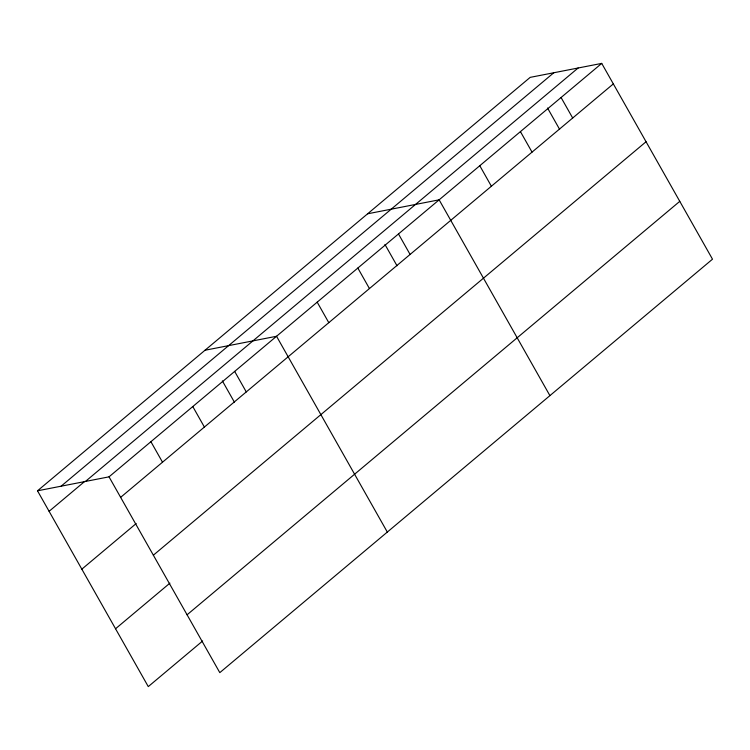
<?xml version="1.0" encoding="UTF-8"?>
<svg xmlns="http://www.w3.org/2000/svg" width="750" height="750" viewBox="0 0 750 750"><rect width="100%" height="100%" fill="white"/><g stroke="black" fill="none" stroke-linecap="round" stroke-linejoin="round"><path stroke-width="1.12" d="M37.5 490.809L530.194 77.362L601.725 63.394L712.5 259.191L219.806 672.638L109.031 476.841L37.5 490.809L148.275 686.606L202.631 640.997M61.106 486.197L553.8 72.75M49.106 511.312L84.741 481.406M85.425 481.453L578.119 68.006M109.031 476.841L601.725 63.394M120.628 497.353L613.331 83.906M81.834 569.166L136.181 523.547M153.356 555.197L646.05 141.75M115.547 628.762L169.903 583.144M187.078 614.794L679.772 201.347M367.603 213.797L439.134 199.828L549.909 395.625M205.013 350.241L276.544 336.272L387.319 532.069M561.075 97.509L572.681 118.012M547.537 108.019L559.603 129.328M520.425 131.616L532.031 152.119M479.784 165.722L491.381 186.234M398.484 233.944L410.091 254.447M384.947 244.453L397.013 265.772M357.834 268.05L369.441 288.562M317.194 302.156L328.791 322.669M234.666 371.409L246.272 391.922M222.366 380.897L234.422 402.206M192.787 406.556L204.394 427.059M150.909 441.694L162.506 462.206"/></g></svg>
